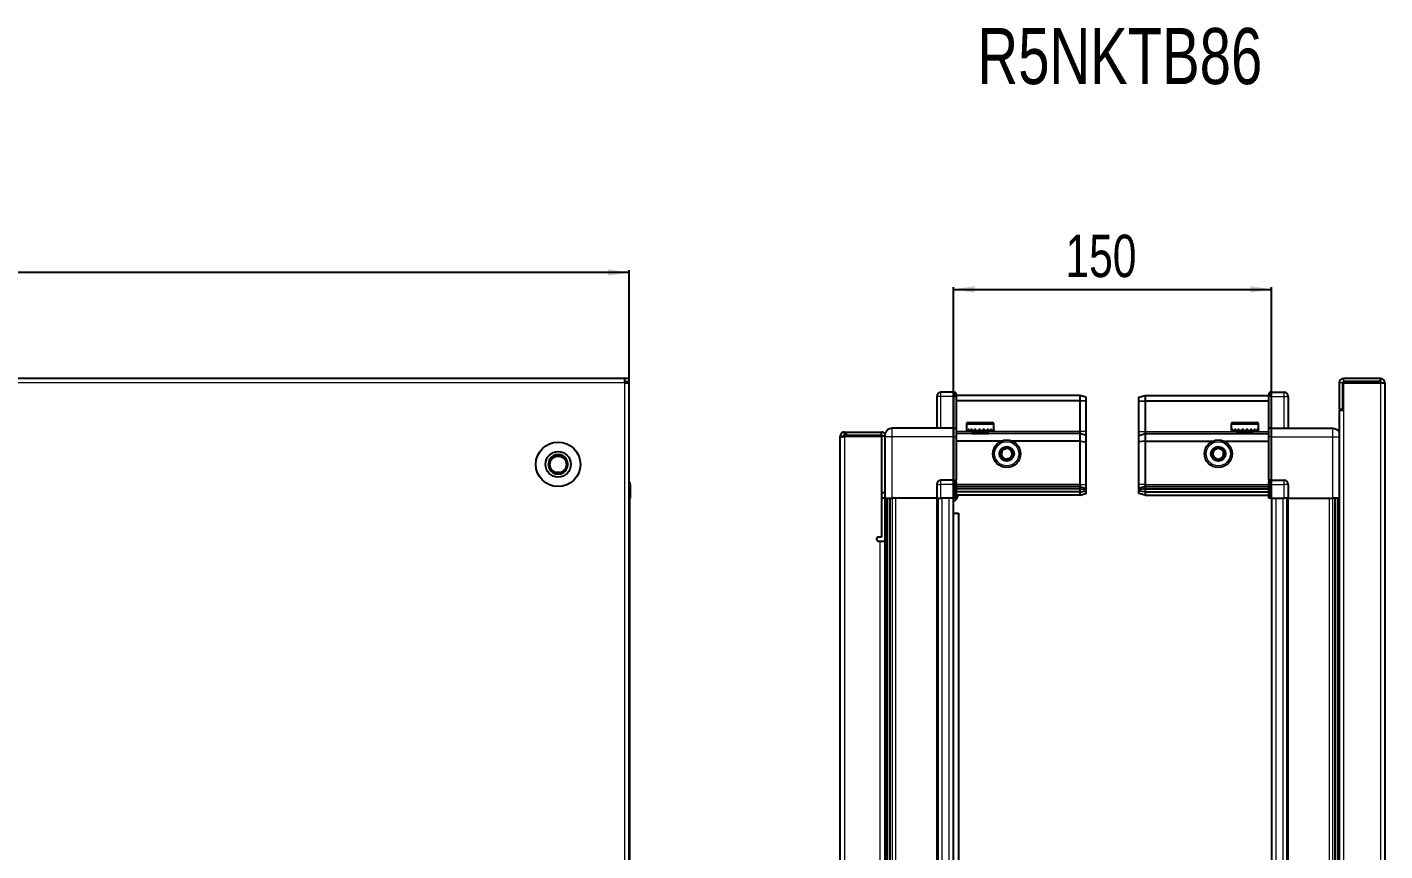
# Model space of a CAD drawing. Header units: millimetres. Extents: x 834 to 3141, y 741 to 1942.
# Drawn here: x 1474 to 2113, y 1554 to 1942 of the extents above; entities that cross this region are included whole.
import ezdxf

# ---------------------------------------------------------------- set-up
doc = ezdxf.new("R2010")
doc.units = ezdxf.units.MM
doc.layers.add('FORMAT', color=7, linetype='Continuous')
doc.styles.add('SLDTEXTSTYLE0', font='TXT', dxfattribs={"width": 0.75})
doc.dimstyles.new('SLDDIMSTYLE0', dxfattribs={"dimtxt": 20, "dimasz": 10, "dimexe": 0, "dimexo": 0.0625, "dimgap": 5, "dimtad": 2, "dimdec": 1, "dimrnd": 1e-09, "dimzin": 12, "dimdsep": 46, "dimtxsty": 'SLDTEXTSTYLE0', "dimsah": 1, "dimcen": 0.09, "dimadec": 0, "dimazin": 3, "dimtfac": 1, "dimtofl": 0, "dimtmove": 0, "dimatfit": 3, "dimfxl": 0, "dimfrac": 2, "dimtolj": 1, "dimtzin": 12, "dimarcsym": 0})

# ---------------------------------------------------------------- blocks, each defined once
blk = doc.blocks.new('_D_1')
at = {"layer": 'FORMAT'}
for p, q in [((958.32, 1776.27), (958.32, 1827.26)), ((1757.32, 1826.26), (958.32, 1826.26)), ((1757.32, 1776.27), (1757.32, 1827.26))]:
    blk.add_line(p, q, dxfattribs=at)
for points in [[(958.32, 1826.26), (968.32, 1824.72), (968.32, 1827.8)], [(1757.32, 1826.26), (1747.32, 1827.8), (1747.32, 1824.72)]]:
    blk.add_solid(points, dxfattribs=at)
at = {"layer": 'FORMAT', "insert": (1335.66, 1852.04), "char_height": 20, "attachment_point": 1, "style": 'SLDTEXTSTYLE0'}
blk.add_mtext('799', dxfattribs=at)
blk = doc.blocks.new('_D_4')
at = {"layer": 'FORMAT'}
for p, q in [((1910.07, 1719.77), (1910.07, 1819.26)), ((1910.07, 1818.26), (2060.07, 1818.26)), ((2060.07, 1719.77), (2060.07, 1819.26))]:
    blk.add_line(p, q, dxfattribs=at)
for points in [[(1910.07, 1818.26), (1920.07, 1816.72), (1920.07, 1819.8)], [(2060.07, 1818.26), (2050.07, 1819.8), (2050.07, 1816.72)]]:
    blk.add_solid(points, dxfattribs=at)
at = {"layer": 'FORMAT', "insert": (1962.9, 1844.04), "char_height": 20, "attachment_point": 1, "style": 'SLDTEXTSTYLE0'}
blk.add_mtext('150', dxfattribs=at)

msp = doc.modelspace()

# ---------------------------------------------------------------- linework, layer by layer
at = {"color": 7, "linetype": 'Continuous', "lineweight": 25}
for p, q in [((1755.22, 1776.26), (960.42, 1776.26)), ((1755.22, 1774.16), (1755.22, 1776.26)), ((1757.32, 1776.26), (1755.22, 1776.26)), ((1755.22, 1774.76), (1757.32, 1774.76)), ((1755.22, 1774.16), (1757.32, 1774.16)), ((1757.32, 1774.76), (1757.32, 1776.26)), ((1757.32, 1774.16), (1757.32, 1774.76)), ((1757.32, 1179.36), (1757.32, 1774.16)), ((2091.92, 1774.16), (2091.92, 1761.76)), ((2093.42, 1774.16), (2093.42, 1761.76)), ((2093.92, 1761.26), (2093.92, 1774.16)), ((2093.92, 1774.16), (2111.32, 1774.16)), ((2111.32, 1776.26), (2094.02, 1776.26)), ((2111.32, 1774.76), (2094.02, 1774.76)), ((2111.32, 1774.76), (2111.32, 1776.26)), ((2111.32, 1774.16), (2113.42, 1774.16)), ((2113.42, 1774.16), (2113.42, 1179.36)), ((1902.22, 1767.76), (1902.22, 1752.76)), ((1910.22, 1769.76), (1904.22, 1769.76)), ((1910.22, 1769.76), (1910.55, 1769.76)), ((1910.22, 1769.76), (1910.22, 1767.76)), ((1910.22, 1752.96), (1910.22, 1767.76)), ((1910.22, 1752.96), (1910.22, 1767.76)), ((1911.42, 1769.26), (1910.55, 1769.76)), ((1911.42, 1767.76), (1911.42, 1769.26)), ((1969.72, 1768.26), (1911.42, 1768.26)), ((1911.42, 1767.76), (1911.42, 1752.96)), ((1969.72, 1768.26), (1969.72, 1765.76)), ((1972.72, 1767.45), (1969.72, 1768.26)), ((1972.72, 1765.6), (1972.72, 1767.45)), ((1997.42, 1767.45), (2000.42, 1768.26)), ((1997.42, 1765.6), (1997.42, 1767.45)), ((2000.42, 1768.26), (2000.42, 1765.76)), ((2000.42, 1768.26), (2058.72, 1768.26)), ((2059.59, 1769.76), (2058.72, 1769.26)), ((2059.59, 1769.76), (2058.72, 1769.26)), ((2058.72, 1769.26), (2058.72, 1767.76)), ((2058.72, 1752.96), (2058.72, 1767.76)), ((2059.92, 1769.76), (2059.59, 1769.76)), ((2059.92, 1769.76), (2059.59, 1769.76)), ((2059.92, 1767.76), (2059.92, 1769.76)), ((2059.92, 1769.76), (2059.92, 1769.76)), ((2059.92, 1769.76), (2065.92, 1769.76)), ((2059.92, 1767.76), (2059.92, 1752.96)), ((2067.92, 1767.76), (2067.92, 1752.76)), ((1969.72, 1765.76), (1911.42, 1765.76)), ((1969.72, 1765.76), (1969.72, 1751.26)), ((1972.72, 1765.6), (1969.72, 1765.76)), ((1972.72, 1751.26), (1972.72, 1765.6)), ((1997.42, 1765.6), (2000.42, 1765.76)), ((1997.42, 1751.26), (1997.42, 1765.6)), ((2000.42, 1765.76), (2000.42, 1751.26)), ((2000.42, 1765.76), (2058.72, 1765.76)), ((2091.82, 1761.26), (2091.82, 1192.26)), ((2091.82, 1761.26), (2093.92, 1761.26)), ((2091.92, 1761.76), (2093.42, 1761.76)), ((1916.22, 1754.66), (1916.22, 1752.26)), ((1917.02, 1755.46), (1924.19, 1755.46)), ((1924.19, 1755.46), (1928.42, 1755.46)), ((1929.22, 1752.26), (1929.22, 1754.66)), ((2040.92, 1754.66), (2040.92, 1751.76)), ((2041.72, 1755.46), (2053.12, 1755.46)), ((2053.92, 1751.76), (2053.92, 1754.66)), ((1858.22, 1748.91), (1856.72, 1748.91)), ((1856.72, 1748.41), (1856.72, 1748.91)), ((1856.72, 1205.11), (1856.72, 1748.41)), ((1858.82, 1749.51), (1858.82, 1751.01)), ((1858.82, 1751.01), (1859.72, 1751.01)), ((1858.82, 1749.51), (1859.72, 1749.51)), ((1858.82, 1749.01), (1876.22, 1749.01)), ((1859.72, 1751.01), (1876.22, 1751.01)), ((1859.72, 1749.51), (1859.72, 1751.01)), ((1859.72, 1749.51), (1876.22, 1749.51)), ((1876.22, 1749.51), (1876.22, 1751.01)), ((1877.72, 1749.01), (1876.22, 1749.01)), ((1876.22, 1749.01), (1876.22, 1701.51)), ((1877.72, 1748.76), (1877.72, 1719.76)), ((1910.22, 1752.76), (1881.22, 1752.76)), ((1910.22, 1752.76), (1910.22, 1752.96)), ((1910.22, 1752.76), (1911.42, 1752.76)), ((1910.22, 1748.76), (1910.22, 1752.76)), ((1910.22, 1728.46), (1910.22, 1748.76)), ((1911.42, 1752.96), (1911.42, 1752.76)), ((1911.42, 1752.76), (1911.42, 1748.76)), ((1969.72, 1750.26), (1911.42, 1750.26)), ((1911.42, 1748.76), (1911.42, 1728.46)), ((1932.72, 1746.76), (1911.42, 1746.76)), ((1916.22, 1752.26), (1916.22, 1751.76)), ((1916.22, 1751.76), (1916.35, 1751.76)), ((1916.54, 1752.26), (1916.35, 1752.26)), ((1916.35, 1752.26), (1916.35, 1751.76)), ((1916.35, 1751.76), (1916.54, 1751.76)), ((1916.54, 1752.26), (1916.54, 1751.76)), ((1916.54, 1751.76), (1917.07, 1751.76)), ((1917.47, 1752.26), (1917.07, 1752.26)), ((1917.07, 1752.26), (1917.07, 1751.76)), ((1917.07, 1751.76), (1917.47, 1751.76)), ((1917.47, 1752.26), (1917.47, 1751.76)), ((1917.47, 1751.76), (1918.34, 1751.76)), ((1918.32, 1751.76), (1918.32, 1751.66)), ((1918.32, 1751.66), (1927.12, 1751.66)), ((1918.92, 1752.26), (1918.34, 1752.26)), ((1918.34, 1752.26), (1918.34, 1751.76)), ((1918.34, 1751.76), (1918.92, 1751.76)), ((1918.72, 1751.26), (1919.41, 1750.77)), ((1918.72, 1751.26), (1923.75, 1751.26)), ((1919.41, 1750.77), (1918.72, 1750.29)), ((1918.72, 1750.29), (1918.72, 1750.26)), ((1918.72, 1750.29), (1923.75, 1750.29)), ((1918.92, 1752.26), (1918.92, 1751.76)), ((1918.92, 1751.76), (1920.04, 1751.76)), ((1919.41, 1750.77), (1923.57, 1750.77)), ((1920.73, 1752.26), (1920.04, 1752.26)), ((1920.04, 1752.26), (1920.04, 1751.76)), ((1920.04, 1751.76), (1920.73, 1751.76)), ((1920.73, 1752.26), (1920.73, 1751.76)), ((1920.73, 1751.76), (1922, 1751.76)), ((1922.74, 1752.26), (1922, 1752.26)), ((1922, 1752.26), (1922, 1751.76)), ((1922, 1751.76), (1922.23, 1751.76)), ((1922.23, 1752.26), (1922.23, 1751.76)), ((1922.73, 1752.26), (1922.73, 1751.76)), ((1922.73, 1751.76), (1922.74, 1751.76)), ((1922.74, 1752.26), (1922.74, 1751.76)), ((1922.74, 1751.76), (1924.03, 1751.76)), ((1923.57, 1750.77), (1926.03, 1750.77)), ((1923.75, 1751.26), (1926.72, 1751.26)), ((1923.75, 1750.29), (1926.72, 1750.29)), ((1924.75, 1752.26), (1924.03, 1752.26)), ((1924.03, 1752.26), (1924.03, 1751.76)), ((1924.09, 1752.26), (1924.09, 1751.76)), ((1924.09, 1751.76), (1924.75, 1751.76)), ((1924.75, 1752.26), (1924.75, 1751.76)), ((1924.75, 1751.76), (1925.94, 1751.76)), ((1926.56, 1752.26), (1925.94, 1752.26)), ((1925.94, 1752.26), (1925.94, 1751.76)), ((1925.94, 1751.76), (1926.56, 1751.76)), ((1926.03, 1750.77), (1926.72, 1751.26)), ((1926.72, 1750.29), (1926.03, 1750.77)), ((1926.56, 1752.26), (1926.56, 1751.76)), ((1926.56, 1751.76), (1927.52, 1751.76)), ((1926.72, 1750.26), (1926.72, 1750.29)), ((1927.12, 1751.66), (1927.12, 1751.76)), ((1927.99, 1752.26), (1927.52, 1752.26)), ((1927.52, 1752.26), (1927.52, 1751.76)), ((1927.52, 1751.76), (1927.99, 1751.76)), ((1927.99, 1752.26), (1927.99, 1751.76)), ((1927.99, 1751.76), (1928.64, 1751.76)), ((1928.91, 1752.26), (1928.64, 1752.26)), ((1928.64, 1752.26), (1928.64, 1751.76)), ((1928.64, 1751.76), (1928.91, 1751.76)), ((1928.91, 1752.26), (1928.91, 1751.76)), ((1928.91, 1751.76), (1929.18, 1751.76)), ((1929.22, 1752.26), (1929.18, 1752.26)), ((1929.18, 1752.26), (1929.18, 1751.76)), ((1929.18, 1751.76), (1929.22, 1751.76)), ((1929.22, 1752.26), (1929.22, 1751.76)), ((1969.72, 1746.76), (1937.72, 1746.76)), ((1969.72, 1751.26), (1969.72, 1750.26)), ((1969.72, 1750.26), (1969.72, 1746.76)), ((1972.72, 1749.45), (1969.72, 1750.26)), ((1969.72, 1746.76), (1969.72, 1726.26)), ((1969.72, 1746.76), (1972.72, 1746.42)), ((1972.72, 1749.45), (1972.72, 1751.26)), ((1972.72, 1746.42), (1972.72, 1749.45)), ((1997.42, 1749.45), (1997.42, 1751.26)), ((1997.42, 1749.45), (2000.42, 1750.26)), ((1997.42, 1746.42), (1997.42, 1749.45)), ((2000.42, 1746.76), (1997.42, 1746.42)), ((2000.42, 1751.26), (2000.42, 1750.26)), ((2000.42, 1750.26), (2000.42, 1746.76)), ((2000.42, 1750.26), (2058.72, 1750.26)), ((2000.42, 1746.76), (2000.42, 1726.26)), ((2000.42, 1746.76), (2032.42, 1746.76)), ((2037.42, 1746.76), (2058.72, 1746.76)), ((2040.92, 1751.76), (2040.96, 1751.76)), ((2041.08, 1752.26), (2040.96, 1752.26)), ((2040.96, 1752.26), (2040.96, 1751.76)), ((2040.96, 1751.76), (2041.08, 1751.76)), ((2041.08, 1752.26), (2041.08, 1751.76)), ((2041.08, 1751.76), (2041.49, 1751.76)), ((2041.83, 1752.26), (2041.49, 1752.26)), ((2041.49, 1752.26), (2041.49, 1751.76)), ((2041.49, 1751.76), (2041.83, 1751.76)), ((2041.83, 1752.26), (2041.83, 1751.76)), ((2041.83, 1751.76), (2042.6, 1751.76)), ((2043.12, 1752.26), (2042.6, 1752.26)), ((2042.6, 1752.26), (2042.6, 1751.76)), ((2042.6, 1751.76), (2043.12, 1751.76)), ((2043.02, 1751.76), (2043.02, 1751.66)), ((2043.02, 1751.66), (2051.82, 1751.66)), ((2043.12, 1752.26), (2043.12, 1751.76)), ((2043.12, 1751.76), (2044.18, 1751.76)), ((2043.42, 1751.26), (2044.11, 1750.77)), ((2043.42, 1751.26), (2051.42, 1751.26)), ((2044.11, 1750.77), (2043.42, 1750.29)), ((2043.42, 1750.29), (2043.42, 1750.26)), ((2043.42, 1750.29), (2051.42, 1750.29)), ((2044.11, 1750.77), (2050.73, 1750.77)), ((2044.84, 1752.26), (2044.18, 1752.26)), ((2044.18, 1752.26), (2044.18, 1751.76)), ((2044.18, 1751.76), (2044.84, 1751.76)), ((2044.84, 1752.26), (2044.84, 1751.76)), ((2044.84, 1751.76), (2046.08, 1751.76)), ((2046.81, 1752.26), (2046.08, 1752.26)), ((2046.08, 1752.26), (2046.08, 1751.76)), ((2046.08, 1751.76), (2046.51, 1751.76)), ((2046.51, 1752.26), (2046.51, 1751.76)), ((2046.81, 1752.26), (2046.81, 1751.76)), ((2046.81, 1751.76), (2048.11, 1751.76)), ((2048.84, 1752.26), (2048.11, 1752.26)), ((2048.11, 1752.26), (2048.11, 1751.76)), ((2048.38, 1752.26), (2048.38, 1751.76)), ((2048.38, 1751.76), (2048.84, 1751.76)), ((2048.84, 1752.26), (2048.84, 1751.76)), ((2048.84, 1751.76), (2050.08, 1751.76)), ((2050.73, 1752.26), (2050.08, 1752.26)), ((2050.08, 1752.26), (2050.08, 1751.76)), ((2050.08, 1751.76), (2050.73, 1751.76)), ((2050.73, 1752.26), (2050.73, 1751.76)), ((2050.73, 1751.76), (2051.78, 1751.76)), ((2050.73, 1750.77), (2051.42, 1751.26)), ((2051.42, 1750.29), (2050.73, 1750.77)), ((2051.42, 1750.26), (2051.42, 1750.29)), ((2052.3, 1752.26), (2051.78, 1752.26)), ((2051.78, 1752.26), (2051.78, 1751.76)), ((2051.78, 1751.76), (2052.3, 1751.76)), ((2051.82, 1751.66), (2051.82, 1751.76)), ((2052.3, 1752.26), (2052.3, 1751.76)), ((2052.3, 1751.76), (2053.06, 1751.76)), ((2053.39, 1752.26), (2053.06, 1752.26)), ((2053.06, 1752.26), (2053.06, 1751.76)), ((2053.06, 1751.76), (2053.39, 1751.76)), ((2053.39, 1752.26), (2053.39, 1751.76)), ((2053.39, 1751.76), (2053.78, 1751.76)), ((2053.89, 1752.26), (2053.78, 1752.26)), ((2053.78, 1752.26), (2053.78, 1751.76)), ((2053.78, 1751.76), (2053.89, 1751.76)), ((2053.89, 1752.26), (2053.89, 1751.76)), ((2053.89, 1751.76), (2053.92, 1751.76)), ((2058.72, 1752.76), (2058.72, 1752.96)), ((2059.92, 1752.76), (2058.72, 1752.76)), ((2058.72, 1748.76), (2058.72, 1752.76)), ((2058.72, 1728.46), (2058.72, 1748.76)), ((2059.92, 1752.96), (2059.92, 1752.76)), ((2059.92, 1752.76), (2059.92, 1748.76)), ((2059.92, 1752.76), (2088.92, 1752.76)), ((2059.92, 1748.76), (2059.92, 1728.46)), ((1972.72, 1726.26), (1972.72, 1746.42)), ((1997.42, 1726.26), (1997.42, 1746.42)), ((1757.32, 1727.58), (1757.32, 1727.58)), ((1910.22, 1728.26), (1904.22, 1728.26)), ((1910.22, 1728.26), (1910.22, 1728.46)), ((1910.22, 1728.26), (1910.22, 1726.26)), ((1910.22, 1728.26), (1911.42, 1728.26)), ((1911.42, 1728.46), (1911.42, 1728.26)), ((1911.42, 1727.58), (1911.42, 1728.26)), ((1911.42, 1727.58), (1911.42, 1719.76)), ((2058.72, 1728.26), (2058.72, 1728.46)), ((2059.92, 1728.26), (2058.72, 1728.26)), ((2058.72, 1728.26), (2058.72, 1727.58)), ((2058.72, 1719.76), (2058.72, 1727.58)), ((2059.92, 1728.46), (2059.92, 1728.26)), ((2059.92, 1726.26), (2059.92, 1728.26)), ((2059.92, 1728.26), (2065.92, 1728.26)), ((2059.92, 1726.26), (2059.92, 1728.26)), ((1757.82, 1726.26), (1757.82, 1719.76)), ((1757.82, 1719.76), (1757.82, 1726.26)), ((1876.22, 1722.51), (1877.72, 1722.51)), ((1902.22, 1726.26), (1902.22, 1719.76)), ((1910.22, 1719.76), (1910.22, 1726.26)), ((1910.22, 1719.76), (1910.22, 1726.26)), ((1910.55, 1719.76), (1910.55, 1726.26)), ((1969.72, 1725.26), (1911.42, 1725.26)), ((1969.72, 1724.26), (1911.42, 1724.26)), ((1969.72, 1722.76), (1911.42, 1722.76)), ((1969.72, 1721.26), (1911.42, 1721.26)), ((1969.72, 1726.26), (1969.72, 1725.26)), ((1969.72, 1725.26), (1969.72, 1724.26)), ((1969.72, 1725.26), (1972.72, 1724.45)), ((1969.72, 1724.26), (1969.72, 1722.76)), ((1969.72, 1724.26), (1972.72, 1723.71)), ((1969.72, 1722.76), (1972.72, 1723.21)), ((1969.72, 1722.76), (1969.72, 1721.26)), ((1969.72, 1721.26), (1972.72, 1722.06)), ((1972.72, 1724.45), (1972.72, 1726.26)), ((1972.72, 1723.71), (1972.72, 1724.45)), ((1972.72, 1723.21), (1972.72, 1723.71)), ((1972.72, 1722.06), (1972.72, 1723.21)), ((1997.42, 1724.45), (1997.42, 1726.26)), ((2000.42, 1725.26), (1997.42, 1724.45)), ((1997.42, 1723.71), (1997.42, 1724.45)), ((2000.42, 1724.26), (1997.42, 1723.71)), ((1997.42, 1723.21), (1997.42, 1723.71)), ((1997.42, 1722.06), (1997.42, 1723.21)), ((2000.42, 1722.76), (1997.42, 1723.21)), ((2000.42, 1721.26), (1997.42, 1722.06)), ((2000.42, 1726.26), (2000.42, 1725.26)), ((2000.42, 1725.26), (2000.42, 1724.26)), ((2000.42, 1725.26), (2058.72, 1725.26)), ((2000.42, 1724.26), (2000.42, 1722.76)), ((2000.42, 1724.26), (2058.72, 1724.26)), ((2000.42, 1722.76), (2000.42, 1721.26)), ((2000.42, 1722.76), (2058.72, 1722.76)), ((2000.42, 1721.26), (2058.72, 1721.26)), ((2059.59, 1726.26), (2059.59, 1719.76)), ((2059.92, 1726.26), (2059.92, 1719.76)), ((2067.92, 1726.26), (2067.92, 1719.76)), ((1757.32, 1719.76), (1757.82, 1719.76)), ((1757.67, 1233.76), (1757.67, 1719.76)), ((1757.82, 1719.76), (1757.82, 1719.76)), ((1757.82, 1719.76), (1757.82, 1719.76)), ((1877.72, 1719.76), (1876.22, 1719.76)), ((1878.37, 1233.76), (1878.37, 1719.76)), ((1880.16, 1719.76), (1880.16, 1233.76)), ((1880.2, 1719.76), (1880.2, 1233.76)), ((1902.22, 1719.76), (1881.22, 1719.76)), ((1902.22, 1719.76), (1904.22, 1719.76)), ((1902.87, 1233.76), (1902.87, 1719.76)), ((1910.22, 1719.76), (1904.22, 1719.76)), ((1910.07, 1233.76), (1910.07, 1719.76)), ((1910.22, 1719.76), (1910.55, 1719.76)), ((1910.22, 1719.76), (1910.22, 1719.76)), ((1911.42, 1719.76), (1910.55, 1719.76)), ((1910.55, 1719.76), (1910.55, 1719.76)), ((2059.59, 1719.76), (2058.72, 1719.76)), ((2059.92, 1719.76), (2059.59, 1719.76)), ((2059.92, 1719.76), (2065.92, 1719.76)), ((2060.07, 1719.76), (2060.07, 1233.76)), ((2067.92, 1719.76), (2065.92, 1719.76)), ((2067.27, 1719.76), (2067.27, 1233.76)), ((2067.92, 1719.76), (2088.92, 1719.76)), ((2089.94, 1233.76), (2089.94, 1719.76)), ((2089.98, 1233.76), (2089.98, 1719.76)), ((2091.77, 1719.76), (2091.77, 1233.76)), ((1910.07, 1712.76), (1912.57, 1712.76)), ((1912.57, 1712.76), (1912.57, 1239.26)), ((1876.22, 1701.51), (1874.87, 1701.51)), ((1874.87, 1699.51), (1875.62, 1699.51)), ((1875.62, 1699.51), (1877.72, 1699.51)), ((1877.72, 1699.51), (1877.72, 1254.01))]:
    msp.add_line(p, q, dxfattribs=at)
at = {"color": 8, "linetype": 'Continuous', "lineweight": 18}
for p, q in [((1755.22, 1774.16), (960.42, 1774.16)), ((1755.22, 1179.36), (1755.22, 1774.16)), ((2093.42, 1774.16), (2091.92, 1774.16)), ((2094.02, 1774.76), (2094.02, 1776.26)), ((2111.32, 1774.16), (2111.32, 1179.36)), ((1904.22, 1767.76), (1902.22, 1767.76)), ((1904.22, 1767.76), (1904.22, 1769.76)), ((1904.22, 1752.76), (1904.22, 1767.76)), ((1910.22, 1767.76), (1904.22, 1767.76)), ((1910.22, 1767.76), (1911.42, 1767.76)), ((2059.92, 1767.76), (2058.72, 1767.76)), ((2059.92, 1767.76), (2065.92, 1767.76)), ((2065.92, 1767.76), (2065.92, 1769.76)), ((2065.92, 1752.76), (2065.92, 1767.76)), ((2065.92, 1767.76), (2067.92, 1767.76)), ((2093.92, 1761.26), (2093.92, 1192.26)), ((1916.22, 1754.66), (1924.39, 1754.66)), ((1924.39, 1754.66), (1929.22, 1754.66)), ((2040.92, 1754.66), (2053.92, 1754.66)), ((1858.82, 1749.01), (1858.82, 1204.51)), ((1881.22, 1719.76), (1881.22, 1748.76)), ((1910.22, 1748.76), (1881.22, 1748.76)), ((1910.22, 1752.96), (1911.42, 1752.96)), ((1910.22, 1748.76), (1911.42, 1748.76)), ((1918.72, 1751.26), (1911.42, 1751.26)), ((1969.72, 1751.26), (1926.72, 1751.26)), ((1972.72, 1751.26), (1969.72, 1751.26)), ((1997.42, 1751.26), (2000.42, 1751.26)), ((2000.42, 1751.26), (2043.42, 1751.26)), ((2051.42, 1751.26), (2058.72, 1751.26)), ((2058.72, 1752.96), (2059.92, 1752.96)), ((2059.92, 1748.76), (2058.72, 1748.76)), ((2059.92, 1748.76), (2088.92, 1748.76)), ((2088.92, 1719.76), (2088.92, 1748.76)), ((1904.22, 1726.26), (1904.22, 1728.26)), ((1910.22, 1728.46), (1911.42, 1728.46)), ((2058.72, 1728.46), (2059.92, 1728.46)), ((2065.92, 1726.26), (2065.92, 1728.26)), ((1757.32, 1726.26), (1757.82, 1726.26)), ((1902.22, 1726.26), (1904.22, 1726.26)), ((1904.22, 1719.76), (1904.22, 1726.26)), ((1910.22, 1726.26), (1904.22, 1726.26)), ((1910.22, 1726.26), (1910.55, 1726.26)), ((1969.72, 1726.26), (1911.42, 1726.26)), ((1969.72, 1726.26), (1972.72, 1726.26)), ((2000.42, 1726.26), (1997.42, 1726.26)), ((2000.42, 1726.26), (2058.72, 1726.26)), ((2059.92, 1726.26), (2059.59, 1726.26)), ((2059.92, 1726.26), (2065.92, 1726.26)), ((2065.92, 1719.76), (2065.92, 1726.26)), ((2067.92, 1726.26), (2065.92, 1726.26)), ((1877.72, 1699.51), (1877.72, 1719.76)), ((1878.96, 1719.76), (1878.96, 1233.76)), ((1881.4, 1233.76), (1881.4, 1719.76)), ((1882.82, 1719.76), (1882.82, 1233.76)), ((1902.22, 1233.76), (1902.22, 1719.76)), ((1904.87, 1233.76), (1904.87, 1719.76)), ((1908.07, 1233.76), (1908.07, 1719.76)), ((1910.22, 1719.76), (1910.55, 1719.76)), ((2062.07, 1719.76), (2062.07, 1233.76)), ((2065.27, 1719.76), (2065.27, 1233.76)), ((2067.92, 1719.76), (2067.92, 1233.76)), ((2087.32, 1233.76), (2087.32, 1719.76)), ((2088.74, 1719.76), (2088.74, 1233.76)), ((2091.18, 1233.76), (2091.18, 1719.76)), ((1875.62, 1254.01), (1875.62, 1699.51))]:
    msp.add_line(p, q, dxfattribs=at)
at = {"color": 7, "linetype": 'Continuous', "lineweight": 25}
for centre, radius in [((1935.22, 1740.76), 6.5), ((2034.92, 1740.76), 6.5), ((1723.82, 1735.76), 10.5), ((1723.82, 1735.76), 6), ((1935.22, 1740.76), 3.46), ((2034.92, 1740.76), 3.46), ((1723.82, 1735.76), 3.9)]:
    msp.add_circle(centre, radius, dxfattribs=at)
at = {"color": 8, "linetype": 'Continuous', "lineweight": 18}
for centre in [(1935.22, 1740.76), (2034.92, 1740.76)]:
    msp.add_circle(centre, 5.7, dxfattribs=at)
at = {"color": 7, "linetype": 'Continuous', "lineweight": 25}
for centre, radius, start, end in [((2094.02, 1774.16), 2.1, 90, 180), ((2094.02, 1774.16), 0.6, 90, 180), ((2111.32, 1774.16), 2.1, 0, 90), ((2111.32, 1774.16), 0.6, 0, 90), ((1904.22, 1767.76), 2, 90, 180), ((2065.92, 1767.76), 2, 0, 90), ((1917.02, 1754.66), 0.8, 90, 180), ((1928.42, 1754.66), 0.8, 0, 90), ((2041.72, 1754.66), 0.8, 90, 180), ((2053.12, 1754.66), 0.8, 0, 90), ((1858.72, 1748.51), 0.5, 90, 117.7907), ((1876.12, 1748.91), 0.6, 9.59407, 90), ((1876.12, 1748.91), 2.1, 32.2369, 87.2706), ((1918.32, 1751.26), 0.4, 0, 90), ((1927.12, 1751.26), 0.4, 90, 180), ((2043.02, 1751.26), 0.4, 0, 90), ((2051.82, 1751.26), 0.4, 90, 180), ((1723.82, 1735.76), 4.62, 60, 120), ((1935.22, 1740.76), 2.5, 161.00659, 221.00659), ((1935.22, 1740.76), 2.5, 101.00659, 161.00659), ((1935.22, 1740.76), 2.5, 41.00659, 101.00659), ((1935.22, 1740.76), 2.5, 341.00659, 41.00659), ((2034.92, 1740.76), 2.5, 120.74103, 180.74103), ((2034.92, 1740.76), 2.5, 180.74103, 240.74103), ((2034.92, 1740.76), 2.5, 60.74103, 120.74103), ((2034.92, 1740.76), 2.5, 0.74103, 60.74103), ((2034.92, 1740.76), 2.5, 300.74103, 0.74103), ((1723.82, 1735.76), 4.62, 120, 180), ((1723.82, 1735.76), 4.62, 180, 240), ((1723.82, 1735.76), 4.62, 360, 60), ((1723.82, 1735.76), 4.62, 300, 360), ((1935.22, 1740.76), 2.5, 221.00659, 281.00659), ((1935.22, 1740.76), 2.5, 281.00659, 341.00659), ((2034.92, 1740.76), 2.5, 240.74103, 300.74103), ((1723.82, 1735.76), 4.62, 240, 300), ((1755.82, 1726.26), 2, 0, 41.39416), ((1904.22, 1726.26), 2, 90, 180), ((2065.92, 1726.26), 2, 0, 90), ((1907.57, 1722.41), 5, 300, 346.70293), ((1874.87, 1700.51), 1, 90, 270)]:
    msp.add_arc(centre, radius, start, end, dxfattribs=at)
for centre, start_param, end_param in [((1914.02, 1726.26), 2.418858, 3.141593), ((2056.12, 1726.26), 0, 0.722734)]:
    msp.add_ellipse(centre, major_axis=(3.46, 0), ratio=0.57735, start_param=start_param, end_param=end_param, dxfattribs=at)
for points, knots in [([(1858.82, 1751.01), (1858.57, 1750.98), (1858.07, 1750.93), (1857.43, 1750.54), (1856.97, 1749.98), (1856.75, 1749.4), (1856.73, 1749.03), (1856.72, 1748.91)], [0, 0, 0, 0, 0.230255, 0.448522, 0.666786, 0.88505, 1, 1, 1, 1]), ([(1856.72, 1748.41), (1856.75, 1748.45), (1856.8, 1748.54), (1857.19, 1748.68), (1857.75, 1748.81), (1858.33, 1748.92), (1858.69, 1748.98), (1858.82, 1749.01)], [0, 0, 0, 0, 0.230255, 0.448522, 0.666786, 0.88505, 1, 1, 1, 1]), ([(1881.22, 1752.76), (1880.78, 1752.71), (1880.1, 1752.64), (1879.29, 1752.2), (1878.73, 1751.75), (1878.27, 1751.19), (1877.84, 1750.37), (1877.77, 1749.7), (1877.72, 1749.26)], [0, 0, 0, 0, 0.239457, 0.368361, 0.5, 0.631639, 0.760543, 1, 1, 1, 1]), ([(1877.72, 1749.26), (1877.72, 1749.25), (1877.72, 1749.24), (1877.72, 1749.12), (1877.72, 1748.95), (1877.72, 1748.82), (1877.72, 1748.76)], [0, 0, 0, 0, 0.249394, 0.500333, 0.750167, 1, 1, 1, 1]), ([(2088.92, 1752.76), (2089.36, 1752.71), (2090.04, 1752.64), (2090.85, 1752.2), (2091.41, 1751.76), (2091.68, 1751.39), (2091.82, 1751.21)], [0, 0, 0, 0, 0.384298, 0.591173, 0.802437, 1, 1, 1, 1]), ([(1932.39, 1740.21), (1932.55, 1740.69), (1932.87, 1741.61), (1933.18, 1742.51), (1933.33, 1742.94)], [0, 0, 0, 0, 0.534686, 1, 1, 1, 1]), ([(1933.33, 1742.94), (1933.83, 1743.03), (1934.78, 1743.22), (1935.72, 1743.4), (1936.16, 1743.49)], [0, 0, 0, 0, 0.534686, 1, 1, 1, 1]), ([(1936.16, 1743.49), (1936.24, 1743.39), (1936.63, 1742.94), (1937.29, 1742.19), (1937.83, 1741.57), (1938.05, 1741.31)], [0, 0, 0, 0, 0.133125, 0.637099, 1, 1, 1, 1]), ([(1938.05, 1741.31), (1937.89, 1740.82), (1937.57, 1739.91), (1937.26, 1739), (1937.11, 1738.58)], [0, 0, 0, 0, 0.5346859, 1, 1, 1, 1]), ([(2032.4, 1742.17), (2032.84, 1742.43), (2033.67, 1742.92), (2034.5, 1743.42), (2034.88, 1743.64)], [0, 0, 0, 0, 0.5346859, 1, 1, 1, 1]), ([(2032.44, 1739.28), (2032.44, 1739.41), (2032.43, 1740), (2032.42, 1741), (2032.41, 1741.82), (2032.4, 1742.17)], [0, 0, 0, 0, 0.133125, 0.637099, 1, 1, 1, 1]), ([(2034.88, 1743.64), (2035.33, 1743.39), (2036.17, 1742.92), (2037.01, 1742.45), (2037.4, 1742.23)], [0, 0, 0, 0, 0.534686, 1, 1, 1, 1]), ([(2037.4, 1742.23), (2037.4, 1741.89), (2037.42, 1741.06), (2037.43, 1740.07), (2037.44, 1739.47), (2037.44, 1739.35)], [0, 0, 0, 0, 0.362901, 0.866875, 1, 1, 1, 1]), ([(1719.21, 1735.76), (1719.54, 1736.33), (1720.1, 1737.31), (1720.92, 1738.73), (1721.33, 1739.44), (1721.52, 1739.76)], [0, 0, 0, 0, 0.439131, 0.751378, 1, 1, 1, 1]), ([(1721.52, 1731.76), (1721.18, 1732.33), (1720.62, 1733.31), (1719.8, 1734.73), (1719.39, 1735.44), (1719.21, 1735.76)], [0, 0, 0, 0, 0.439131, 0.751378, 1, 1, 1, 1]), ([(1721.52, 1739.76), (1721.72, 1739.76), (1722.42, 1739.76), (1723.73, 1739.76), (1725.12, 1739.76), (1725.87, 1739.76), (1726.13, 1739.76)], [0, 0, 0, 0, 0.139329, 0.48527, 0.816356, 1, 1, 1, 1]), ([(1726.13, 1739.76), (1726.46, 1739.18), (1727.03, 1738.2), (1727.85, 1736.78), (1728.26, 1736.07), (1728.44, 1735.76)], [0, 0, 0, 0, 0.439131, 0.751378, 1, 1, 1, 1]), ([(1728.44, 1735.76), (1728.11, 1735.18), (1727.55, 1734.2), (1726.72, 1732.78), (1726.32, 1732.07), (1726.13, 1731.76)], [0, 0, 0, 0, 0.439131, 0.751378, 1, 1, 1, 1]), ([(1934.28, 1738.03), (1934.05, 1738.29), (1933.51, 1738.91), (1932.86, 1739.66), (1932.47, 1740.11), (1932.39, 1740.21)], [0, 0, 0, 0, 0.362901, 0.866875, 1, 1, 1, 1]), ([(1937.11, 1738.58), (1936.61, 1738.48), (1935.66, 1738.3), (1934.72, 1738.11), (1934.28, 1738.03)], [0, 0, 0, 0, 0.534686, 1, 1, 1, 1]), ([(2034.96, 1737.87), (2034.51, 1738.12), (2033.67, 1738.59), (2032.83, 1739.06), (2032.44, 1739.28)], [0, 0, 0, 0, 0.534686, 1, 1, 1, 1]), ([(2037.44, 1739.35), (2036.99, 1739.08), (2036.17, 1738.59), (2035.34, 1738.1), (2034.96, 1737.87)], [0, 0, 0, 0, 0.5346859, 1, 1, 1, 1]), ([(1726.13, 1731.76), (1725.87, 1731.76), (1725.12, 1731.76), (1723.73, 1731.76), (1722.42, 1731.76), (1721.72, 1731.76), (1721.52, 1731.76)], [0, 0, 0, 0, 0.183644, 0.51473, 0.860671, 1, 1, 1, 1]), ([(1877.72, 1719.76), (1877.76, 1719.76), (1877.84, 1719.76), (1878.44, 1719.76), (1879.33, 1719.76), (1880.31, 1719.76), (1880.96, 1719.76), (1881.22, 1719.76)], [0, 0, 0, 0, 0.214694, 0.429388, 0.644082, 0.858775, 1, 1, 1, 1]), ([(2091.77, 1719.76), (2091.73, 1719.76), (2091.51, 1719.76), (2090.79, 1719.76), (2089.83, 1719.76), (2089.18, 1719.76), (2088.92, 1719.76)], [0, 0, 0, 0, 0.071707, 0.420979, 0.770251, 1, 1, 1, 1])]:
    msp.add_open_spline(points, degree=3, knots=knots, dxfattribs=at)
msp.add_open_spline([(1858.82, 1749.51), (1858.74, 1749.5), (1858.58, 1749.48), (1858.39, 1749.34), (1858.25, 1749.14), (1858.23, 1748.99), (1858.22, 1748.91)], degree=3, dxfattribs=at)
at = {"color": 8, "linetype": 'Continuous', "lineweight": 18}
for points, knots in [([(1881.22, 1748.76), (1880.78, 1748.76), (1880.1, 1748.76), (1879.29, 1748.76), (1878.73, 1748.76), (1878.27, 1748.76), (1877.84, 1748.76), (1877.77, 1748.76), (1877.72, 1748.76)], [0, 0, 0, 0, 0.2394568, 0.3683607, 0.5, 0.6316393, 0.7605432, 1, 1, 1, 1]), ([(2088.92, 1748.76), (2089.36, 1748.76), (2090.04, 1748.76), (2090.85, 1748.76), (2091.41, 1748.76), (2091.68, 1748.76), (2091.82, 1748.76)], [0, 0, 0, 0, 0.384298, 0.591173, 0.802437, 1, 1, 1, 1])]:
    msp.add_open_spline(points, degree=3, knots=knots, dxfattribs=at)
for points in [[(1881.22, 1748.76), (1881.22, 1749.28), (1881.22, 1750.33), (1881.22, 1751.65), (1881.22, 1752.58), (1881.22, 1752.7), (1881.22, 1752.76)], [(2088.92, 1748.76), (2088.92, 1749.28), (2088.92, 1750.33), (2088.92, 1751.65), (2088.92, 1752.58), (2088.92, 1752.7), (2088.92, 1752.76)]]:
    msp.add_open_spline(points, degree=3, dxfattribs=at)

# ---------------------------------------------------------------- texts
at = {"layer": 'FORMAT', "insert": (1921.46, 1941.49), "char_height": 26.458, "attachment_point": 1, "style": 'SLDTEXTSTYLE0'}
msp.add_mtext('R5NKTB86', dxfattribs=at)

# ---------------------------------------------------------------- dimensions: what is measured, and where the dimension line sits
at = {"layer": 'FORMAT'}
dim = msp.add_linear_dim(base=(958.32, 1826.26), p1=(1757.32, 1776.26), p2=(958.32, 1776.26), dimstyle='SLDDIMSTYLE0', dxfattribs=at)
dim.commit()
dim.dimension.update_dxf_attribs({"geometry": '_D_1', "text_midpoint": (1357.82, 1826.26), "dimtype": 160})
dim = msp.add_linear_dim(base=(2060.07, 1818.26), p1=(1910.07, 1719.76), p2=(2060.07, 1719.76), angle=0, dimstyle='SLDDIMSTYLE0', dxfattribs=at)
dim.commit()
dim.dimension.update_dxf_attribs({"geometry": '_D_4', "text_midpoint": (1985.07, 1818.26), "dimtype": 160})

doc.saveas('drawing.dxf')
